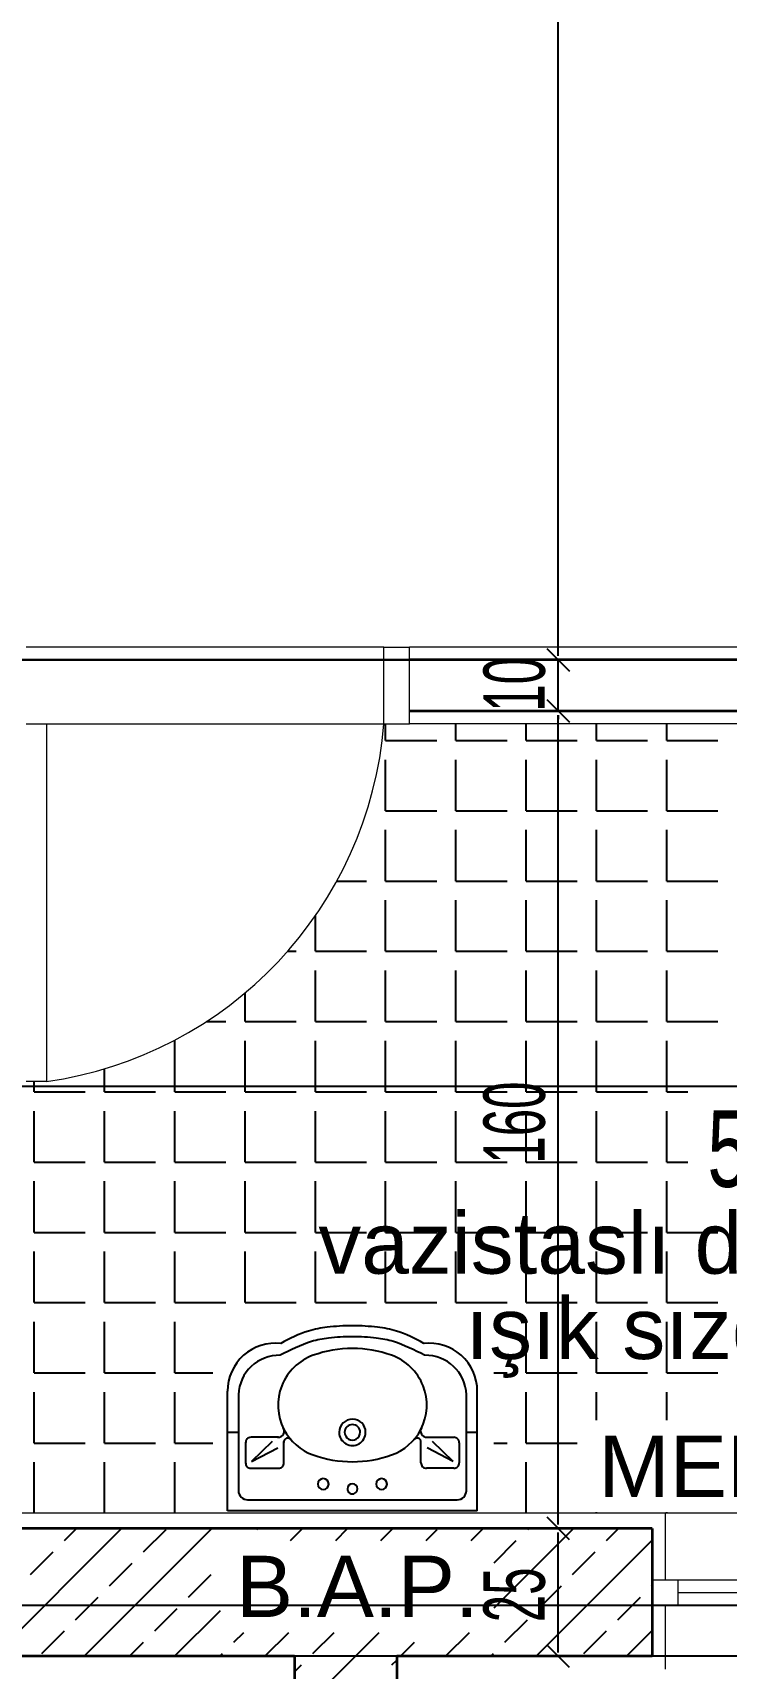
# Model space of a CAD drawing. Header units: inches. Extents: x -7543 to -822, y 102837 to 190349.
# Drawn here: x -836.29086 to -836.2773, y 102837.18519 to 102837.2172 of the extents above; entities that cross this region are included whole.
import ezdxf

# ---------------------------------------------------------------- set-up
doc = ezdxf.new("R2010")
doc.units = ezdxf.units.IN
doc.header["$MEASUREMENT"] = 0
doc.linetypes.add('DASHDOTX2', pattern=[2, 1, -0.5, 0, -0.5])
doc.layers.get('Defpoints').update_dxf_attribs({"lineweight": 25})
for name, color, linetype, lineweight in [('AKS', 1, 'Continuous', 25), ('ICOL', 55, 'Continuous', 25), ('SIVA', 150, 'Continuous', 15), ('TARAMA', 8, 'Continuous', 25), ('YAZI', 7, 'Continuous', 25)]:
    doc.layers.add(name, color=color, linetype=linetype, lineweight=lineweight)
for name, color, linetype, lineweight, true_color in [('DUVAR', 7, 'Continuous', 35, 0xfc4642), ('KAPI', 7, 'Continuous', 18, 0xffb360), ('PENCERE', 7, 'Continuous', 18, 0xffb360), ('TEFRİŞ', 7, 'Continuous', 25, 0x78462c)]:
    doc.layers.add(name, color=color, linetype=linetype, lineweight=lineweight, true_color=true_color)
doc.styles.add('arıal', font='arial.ttf', dxfattribs={"width": 0.7})
doc.styles.add('OLCU', font='tromand.shx', dxfattribs={"width": 0.6, "height": 12})
doc.styles.add('style5', font='arial.ttf', dxfattribs={"height": 1.25})
doc.styles.add('TURKCE', font='arial.ttf')

msp = doc.modelspace()

# ---------------------------------------------------------------- linework, layer by layer
at = {"layer": 'AKS', "linetype": 'DASHDOTX2', "ltscale": 10}
for p, q in [((-836.367170170194, 102837.2049247682), (-836.1191146139665, 102837.2049247682)), ((-836.3669957154596, 102837.1864247682), (-836.1191146139665, 102837.1864247682))]:
    msp.add_line(p, q, dxfattribs=at)
at = {"layer": 'Defpoints'}
for p, q in [((-836.2634936090788, 102837.2049247682), (-836.2924936090786, 102837.2049247682)), ((-836.1609936090792, 102837.1854247682), (-836.335993609079, 102837.1854247682))]:
    msp.add_line(p, q, dxfattribs=at)
at = {"layer": 'DUVAR'}
for p, q in [((-836.2634936090791, 102837.2049247682), (-836.2834936090786, 102837.2049247682)), ((-836.2634936090791, 102837.2039247682), (-836.2834936090786, 102837.2039247682)), ((-836.2787436090788, 102837.1879247682), (-836.2924936090786, 102837.1879247682)), ((-836.2787436090788, 102837.1879247682), (-836.2787436090788, 102837.1854247682)), ((-836.2857436090787, 102837.1854247682), (-836.3334936090789, 102837.1854247682)), ((-836.2857436090787, 102837.1854247682), (-836.2857436090787, 102837.1774247682)), ((-836.2787436090788, 102837.1854247682), (-836.2837436090788, 102837.1854247682)), ((-836.2837436090788, 102837.1854247682), (-836.2837436090788, 102837.1794247682))]:
    msp.add_line(p, q, dxfattribs=at)
at = {"layer": 'ICOL'}
for p, q in [((-836.2805829524622, 102837.2050027682), (-836.2805829524622, 102837.2540967682)), ((-836.2803489524622, 102837.2049247682), (-836.2825329524621, 102837.2049247682)), ((-836.2808169524621, 102837.2049247682), (-836.2786329524622, 102837.2049247682)), ((-836.2803623351465, 102837.2047041508), (-836.2808035697778, 102837.2051453855)), ((-836.2808035697778, 102837.2051453855), (-836.2803623351465, 102837.2047041508)), ((-836.2805829524622, 102837.2050027682), (-836.2805829524622, 102837.2050807682)), ((-836.2805829524622, 102837.2039247682), (-836.2805829524622, 102837.2049247682)), ((-836.2808035697778, 102837.2041453855), (-836.2803623351465, 102837.2037041508)), ((-836.2803623351465, 102837.2037041508), (-836.2808035697778, 102837.2041453855)), ((-836.2803489524622, 102837.2039247682), (-836.2825329524621, 102837.2039247682)), ((-836.2808169524621, 102837.2039247682), (-836.2786329524622, 102837.2039247682)), ((-836.2805829524622, 102837.1880027682), (-836.2805829524622, 102837.2038467682)), ((-836.2805829524622, 102837.2038467682), (-836.2805829524622, 102837.2037687682)), ((-836.2600716090789, 102837.196574318), (-836.2924156090786, 102837.196574318)), ((-836.2803489524622, 102837.1879247682), (-836.2825329524621, 102837.1879247682)), ((-836.2803489524622, 102837.1879247682), (-836.2825329524621, 102837.1879247682)), ((-836.2803623351465, 102837.1877041509), (-836.2808035697778, 102837.1881453855)), ((-836.2803623351465, 102837.1877041509), (-836.2808035697778, 102837.1881453855)), ((-836.2805829524622, 102837.1855027682), (-836.2805829524622, 102837.1878467682)), ((-836.2803489524622, 102837.1854247682), (-836.2825329524621, 102837.1854247682)), ((-836.2803623351465, 102837.1852041509), (-836.2808035697778, 102837.1856453855))]:
    msp.add_line(p, q, dxfattribs=at)
at = {"layer": 'KAPI'}
for p, q in [((-836.2839936090786, 102837.2051747682), (-836.2909936090787, 102837.2051747682)), ((-836.2839936090786, 102837.2036747682), (-836.2839936090786, 102837.2051747682)), ((-836.2839936090786, 102837.2051747682), (-836.2834936090787, 102837.2051747682)), ((-836.2834936090786, 102837.2036747682), (-836.2834936090786, 102837.2051747682)), ((-836.2909936090787, 102837.2036747682), (-836.2905936090787, 102837.2036747682)), ((-836.2905936090787, 102837.2036747682), (-836.2905936090788, 102837.1966747682)), ((-836.2905936090787, 102837.2036747682), (-836.2839936090786, 102837.2036747682)), ((-836.2839936090786, 102837.2036747682), (-836.2834936090786, 102837.2036747682)), ((-836.2905936090788, 102837.1966747682), (-836.2909936090788, 102837.1966747682))]:
    msp.add_line(p, q, dxfattribs=at)
msp.add_arc((-836.2916686090787, 102837.2042997682), 0.007700405833446286, 278.0248760933775, 355.3444926848718, dxfattribs=at)
at = {"layer": 'PENCERE'}
for p, q in [((-836.2787436090788, 102837.1869247682), (-836.2737436090788, 102837.1869247682)), ((-836.2782436090788, 102837.1869247682), (-836.2782436090788, 102837.1864247682)), ((-836.2782436090788, 102837.1866747682), (-836.2742436090788, 102837.1866747682)), ((-836.2787436090788, 102837.1864247682), (-836.2737436090788, 102837.1864247682))]:
    msp.add_line(p, q, dxfattribs=at)
at = {"layer": 'SIVA'}
for p, q in [((-836.263743609079, 102837.2051747682), (-836.2834936090786, 102837.2051747682)), ((-836.2602936090789, 102837.2036747682), (-836.2834936090786, 102837.2036747682)), ((-836.2602936090789, 102837.1882247682), (-836.2922436090787, 102837.1882247682)), ((-836.2784936090787, 102837.1882247682), (-836.2784936090787, 102837.1869247682)), ((-836.2784936090787, 102837.1864247682), (-836.2784936090787, 102837.1851747682))]:
    msp.add_line(p, q, dxfattribs=at)
at = {"layer": 'TARAMA'}
for p, q in [((-836.2839606678891, 102837.2033471982), (-836.2839606678891, 102837.2036747682)), ((-836.2825856678891, 102837.2033471982), (-836.2825856678891, 102837.2036747682)), ((-836.2812106678891, 102837.2033471982), (-836.2812106678891, 102837.2036747682)), ((-836.2798356678891, 102837.2033471982), (-836.2798356678891, 102837.2036747682)), ((-836.278460667889, 102837.2033471982), (-836.278460667889, 102837.2036747682)), ((-836.2839606678891, 102837.2033471982), (-836.282960667889, 102837.2033471982)), ((-836.2825856678891, 102837.2033471982), (-836.2815856678891, 102837.2033471982)), ((-836.2812106678891, 102837.2033471982), (-836.280210667889, 102837.2033471982)), ((-836.2798356678891, 102837.2033471982), (-836.2788356678891, 102837.2033471982)), ((-836.278460667889, 102837.2033471982), (-836.277460667889, 102837.2033471982)), ((-836.2839606678891, 102837.2019721982), (-836.2839606678891, 102837.2029721982)), ((-836.2825856678891, 102837.2019721982), (-836.2825856678891, 102837.2029721982)), ((-836.2812106678891, 102837.2019721982), (-836.2812106678891, 102837.2029721982)), ((-836.2798356678891, 102837.2019721982), (-836.2798356678891, 102837.2029721982)), ((-836.278460667889, 102837.2019721982), (-836.278460667889, 102837.2029721982)), ((-836.2839606678891, 102837.2019721982), (-836.282960667889, 102837.2019721982)), ((-836.2825856678891, 102837.2019721982), (-836.2815856678891, 102837.2019721982)), ((-836.2812106678891, 102837.2019721982), (-836.280210667889, 102837.2019721982)), ((-836.2798356678891, 102837.2019721982), (-836.2788356678891, 102837.2019721982)), ((-836.278460667889, 102837.2019721982), (-836.277460667889, 102837.2019721982)), ((-836.2839606678891, 102837.2005971982), (-836.2839606678891, 102837.2015971982)), ((-836.2825856678891, 102837.2005971982), (-836.2825856678891, 102837.2015971982)), ((-836.2812106678891, 102837.2005971982), (-836.2812106678891, 102837.2015971982)), ((-836.2798356678891, 102837.2005971982), (-836.2798356678891, 102837.2015971982)), ((-836.278460667889, 102837.2005971982), (-836.278460667889, 102837.2015971982)), ((-836.2849167777852, 102837.2005971982), (-836.2843356678891, 102837.2005971982)), ((-836.2839606678891, 102837.2005971982), (-836.282960667889, 102837.2005971982)), ((-836.2825856678891, 102837.2005971982), (-836.2815856678891, 102837.2005971982)), ((-836.2812106678891, 102837.2005971982), (-836.280210667889, 102837.2005971982)), ((-836.2798356678891, 102837.2005971982), (-836.2788356678891, 102837.2005971982)), ((-836.278460667889, 102837.2005971982), (-836.277460667889, 102837.2005971982)), ((-836.2839606678891, 102837.1992221982), (-836.2839606678891, 102837.2002221982)), ((-836.2825856678891, 102837.1992221982), (-836.2825856678891, 102837.2002221982)), ((-836.2812106678891, 102837.1992221982), (-836.2812106678891, 102837.2002221982)), ((-836.2798356678891, 102837.1992221982), (-836.2798356678891, 102837.2002221982)), ((-836.278460667889, 102837.1992221982), (-836.278460667889, 102837.2002221982)), ((-836.2853356678891, 102837.1992221982), (-836.2853356678891, 102837.1999191169)), ((-836.2858794352626, 102837.1992221982), (-836.2857106678891, 102837.1992221982)), ((-836.2853356678891, 102837.1992221982), (-836.2843356678891, 102837.1992221982)), ((-836.2839606678891, 102837.1992221982), (-836.282960667889, 102837.1992221982)), ((-836.2825856678891, 102837.1992221982), (-836.2815856678891, 102837.1992221982)), ((-836.2812106678891, 102837.1992221982), (-836.280210667889, 102837.1992221982)), ((-836.2798356678891, 102837.1992221982), (-836.2788356678891, 102837.1992221982)), ((-836.278460667889, 102837.1992221982), (-836.277460667889, 102837.1992221982)), ((-836.2853356678891, 102837.1978471982), (-836.2853356678891, 102837.1988471982)), ((-836.2839606678891, 102837.1978471982), (-836.2839606678891, 102837.1988471982)), ((-836.2825856678891, 102837.1978471982), (-836.2825856678891, 102837.1988471982)), ((-836.2812106678891, 102837.1978471982), (-836.2812106678891, 102837.1988471982)), ((-836.2798356678891, 102837.1978471982), (-836.2798356678891, 102837.1988471982)), ((-836.278460667889, 102837.1978471982), (-836.278460667889, 102837.1988471982)), ((-836.2867106678891, 102837.1978471982), (-836.2867106678891, 102837.1984078187)), ((-836.2874661584688, 102837.1978471982), (-836.2870856678891, 102837.1978471982)), ((-836.2867106678891, 102837.1978471982), (-836.2857106678891, 102837.1978471982)), ((-836.2853356678891, 102837.1978471982), (-836.2843356678891, 102837.1978471982)), ((-836.2839606678891, 102837.1978471982), (-836.282960667889, 102837.1978471982)), ((-836.2825856678891, 102837.1978471982), (-836.2815856678891, 102837.1978471982)), ((-836.2812106678891, 102837.1978471982), (-836.280210667889, 102837.1978471982)), ((-836.2798356678891, 102837.1978471982), (-836.2788356678891, 102837.1978471982)), ((-836.278460667889, 102837.1978471982), (-836.277460667889, 102837.1978471982)), ((-836.288085667889, 102837.1964721982), (-836.288085667889, 102837.1974721982)), ((-836.2867106678891, 102837.1964721982), (-836.2867106678891, 102837.1974721982)), ((-836.2853356678891, 102837.1964721982), (-836.2853356678891, 102837.1974721982)), ((-836.2839606678891, 102837.1964721982), (-836.2839606678891, 102837.1974721982)), ((-836.2825856678891, 102837.1964721982), (-836.2825856678891, 102837.1974721982)), ((-836.2812106678891, 102837.1964721982), (-836.2812106678891, 102837.1974721982)), ((-836.2798356678891, 102837.1964721982), (-836.2798356678891, 102837.1974721982)), ((-836.278460667889, 102837.1964721982), (-836.278460667889, 102837.1974721982)), ((-836.2894606678891, 102837.1964721982), (-836.2894606678891, 102837.1969226925)), ((-836.290835667889, 102837.1964721982), (-836.290835667889, 102837.1966747682)), ((-836.290835667889, 102837.1964721982), (-836.2898356678891, 102837.1964721982)), ((-836.2894606678891, 102837.1964721982), (-836.2884606678891, 102837.1964721982)), ((-836.288085667889, 102837.1964721982), (-836.2870856678891, 102837.1964721982)), ((-836.2867106678891, 102837.1964721982), (-836.2857106678891, 102837.1964721982)), ((-836.2853356678891, 102837.1964721982), (-836.2843356678891, 102837.1964721982)), ((-836.2839606678891, 102837.1964721982), (-836.282960667889, 102837.1964721982)), ((-836.2825856678891, 102837.1964721982), (-836.2815856678891, 102837.1964721982)), ((-836.2812106678891, 102837.1964721982), (-836.280210667889, 102837.1964721982)), ((-836.2798356678891, 102837.1964721982), (-836.2788356678891, 102837.1964721982)), ((-836.278460667889, 102837.1964721982), (-836.2780491562188, 102837.1964721982)), ((-836.290835667889, 102837.1950971982), (-836.290835667889, 102837.1960971982)), ((-836.2894606678891, 102837.1950971982), (-836.2894606678891, 102837.1960971982)), ((-836.288085667889, 102837.1950971982), (-836.288085667889, 102837.1960971982)), ((-836.2867106678891, 102837.1950971982), (-836.2867106678891, 102837.1960971982)), ((-836.2853356678891, 102837.1950971982), (-836.2853356678891, 102837.1960971982)), ((-836.2839606678891, 102837.1950971982), (-836.2839606678891, 102837.1960971982)), ((-836.2825856678891, 102837.1950971982), (-836.2825856678891, 102837.1960971982)), ((-836.2812106678891, 102837.1950971982), (-836.2812106678891, 102837.1960971982)), ((-836.2798356678891, 102837.1950971982), (-836.2798356678891, 102837.1960971982)), ((-836.278460667889, 102837.1950971982), (-836.278460667889, 102837.1960971982)), ((-836.290835667889, 102837.1950971982), (-836.2898356678891, 102837.1950971982)), ((-836.2894606678891, 102837.1950971982), (-836.2884606678891, 102837.1950971982)), ((-836.288085667889, 102837.1950971982), (-836.2870856678891, 102837.1950971982)), ((-836.2867106678891, 102837.1950971982), (-836.2857106678891, 102837.1950971982)), ((-836.2853356678891, 102837.1950971982), (-836.2843356678891, 102837.1950971982)), ((-836.2839606678891, 102837.1950971982), (-836.282960667889, 102837.1950971982)), ((-836.2825856678891, 102837.1950971982), (-836.2815856678891, 102837.1950971982)), ((-836.2812106678891, 102837.1950971982), (-836.280210667889, 102837.1950971982)), ((-836.2798356678891, 102837.1950971982), (-836.2788356678891, 102837.1950971982)), ((-836.278460667889, 102837.1950971982), (-836.2780491562188, 102837.1950971982)), ((-836.290835667889, 102837.1937221982), (-836.290835667889, 102837.1947221982)), ((-836.2894606678891, 102837.1937221982), (-836.2894606678891, 102837.1947221982)), ((-836.288085667889, 102837.1937221982), (-836.288085667889, 102837.1947221982)), ((-836.2867106678891, 102837.1937221982), (-836.2867106678891, 102837.1947221982)), ((-836.2853356678891, 102837.1937221982), (-836.2853356678891, 102837.1947221982)), ((-836.2839606678891, 102837.1937221982), (-836.2839606678891, 102837.1947221982)), ((-836.2825856678891, 102837.1937221982), (-836.2825856678891, 102837.1947221982)), ((-836.2812106678891, 102837.1937221982), (-836.2812106678891, 102837.1947221982)), ((-836.2798356678891, 102837.1937221982), (-836.2798356678891, 102837.1947221982)), ((-836.278460667889, 102837.1937221982), (-836.278460667889, 102837.1947221982)), ((-836.290835667889, 102837.1937221982), (-836.2898356678891, 102837.1937221982)), ((-836.2894606678891, 102837.1937221982), (-836.2884606678891, 102837.1937221982)), ((-836.288085667889, 102837.1937221982), (-836.2870856678891, 102837.1937221982)), ((-836.2867106678891, 102837.1937221982), (-836.2857106678891, 102837.1937221982)), ((-836.2853356678891, 102837.1937221982), (-836.2843356678891, 102837.1937221982)), ((-836.2839606678891, 102837.1937221982), (-836.282960667889, 102837.1937221982)), ((-836.2825856678891, 102837.1937221982), (-836.2815856678891, 102837.1937221982)), ((-836.2812106678891, 102837.1937221982), (-836.280210667889, 102837.1937221982)), ((-836.2798356678891, 102837.1937221982), (-836.2788356678891, 102837.1937221982)), ((-836.278460667889, 102837.1937221982), (-836.277460667889, 102837.1937221982)), ((-836.290835667889, 102837.1923471982), (-836.290835667889, 102837.1933471982)), ((-836.2894606678891, 102837.1923471982), (-836.2894606678891, 102837.1933471982)), ((-836.288085667889, 102837.1923471982), (-836.288085667889, 102837.1933471982)), ((-836.2867106678891, 102837.1923471982), (-836.2867106678891, 102837.1933471982)), ((-836.2853356678891, 102837.1923471982), (-836.2853356678891, 102837.1933471982)), ((-836.2839606678891, 102837.1923471982), (-836.2839606678891, 102837.1933471982)), ((-836.2825856678891, 102837.1923471982), (-836.2825856678891, 102837.1933471982)), ((-836.2812106678891, 102837.1923471982), (-836.2812106678891, 102837.1933471982)), ((-836.2798356678891, 102837.1923471982), (-836.2798356678891, 102837.1933471982)), ((-836.278460667889, 102837.1923471982), (-836.278460667889, 102837.1933471982)), ((-836.290835667889, 102837.1923471982), (-836.2898356678891, 102837.1923471982)), ((-836.2894606678891, 102837.1923471982), (-836.2884606678891, 102837.1923471982)), ((-836.288085667889, 102837.1923471982), (-836.2870856678891, 102837.1923471982)), ((-836.2867106678891, 102837.1923471982), (-836.2857106678891, 102837.1923471982)), ((-836.2853356678891, 102837.1923471982), (-836.2843356678891, 102837.1923471982)), ((-836.2839606678891, 102837.1923471982), (-836.282960667889, 102837.1923471982)), ((-836.2825856678891, 102837.1923471982), (-836.2815856678891, 102837.1923471982)), ((-836.2812106678891, 102837.1923471982), (-836.280210667889, 102837.1923471982)), ((-836.2798356678891, 102837.1923471982), (-836.2788356678891, 102837.1923471982)), ((-836.278460667889, 102837.1923471982), (-836.277460667889, 102837.1923471982)), ((-836.290835667889, 102837.1909721982), (-836.290835667889, 102837.1919721982)), ((-836.2894606678891, 102837.1909721982), (-836.2894606678891, 102837.1919721982)), ((-836.288085667889, 102837.1909721982), (-836.288085667889, 102837.1919721982)), ((-836.2812106678891, 102837.1909721982), (-836.2812106678891, 102837.1919721982)), ((-836.2798356678891, 102837.1909721982), (-836.2798356678891, 102837.1919721982)), ((-836.278460667889, 102837.1909721982), (-836.278460667889, 102837.1919721982)), ((-836.290835667889, 102837.1909721982), (-836.2898356678891, 102837.1909721982)), ((-836.2894606678891, 102837.1909721982), (-836.2884606678891, 102837.1909721982)), ((-836.288085667889, 102837.1909721982), (-836.2873423102188, 102837.1909721982)), ((-836.2818428984042, 102837.1909721982), (-836.2815856678891, 102837.1909721982)), ((-836.2812106678891, 102837.1909721982), (-836.280210667889, 102837.1909721982)), ((-836.2798356678891, 102837.1909721982), (-836.2788356678891, 102837.1909721982)), ((-836.278460667889, 102837.1909721982), (-836.277460667889, 102837.1909721982)), ((-836.290835667889, 102837.1895971982), (-836.290835667889, 102837.1905971982)), ((-836.2894606678891, 102837.1895971982), (-836.2894606678891, 102837.1905971982)), ((-836.288085667889, 102837.1895971982), (-836.288085667889, 102837.1905971982)), ((-836.2812106678891, 102837.1895971982), (-836.2812106678891, 102837.1905971982)), ((-836.2798356678891, 102837.1900460056), (-836.2798356678891, 102837.1905971982)), ((-836.278460667889, 102837.1900460056), (-836.278460667889, 102837.1905971982)), ((-836.290835667889, 102837.1895971982), (-836.2898356678891, 102837.1895971982)), ((-836.2894606678891, 102837.1895971982), (-836.2884606678891, 102837.1895971982)), ((-836.288085667889, 102837.1895971982), (-836.2873423102188, 102837.1895971982)), ((-836.2818428984042, 102837.1895971982), (-836.2815856678891, 102837.1895971982)), ((-836.2812106678891, 102837.1895971982), (-836.280210667889, 102837.1895971982)), ((-836.290835667889, 102837.1882247682), (-836.290835667889, 102837.1892221982)), ((-836.2894606678891, 102837.1882247682), (-836.2894606678891, 102837.1892221982)), ((-836.288085667889, 102837.1882247682), (-836.288085667889, 102837.1892221982)), ((-836.2812106678891, 102837.1882247682), (-836.2812106678891, 102837.1892221982)), ((-836.2798356678891, 102837.1882247682), (-836.2798356678891, 102837.1882460056)), ((-836.278460667889, 102837.1882247682), (-836.278460667889, 102837.1882460056)), ((-836.2916255060521, 102837.1854247682), (-836.2891255060521, 102837.1879247682)), ((-836.2902455015721, 102837.1876886561), (-836.29000938953, 102837.1879247682)), ((-836.2898577390991, 102837.1854247682), (-836.2873577390991, 102837.1879247682)), ((-836.2864889967971, 102837.187909627), (-836.2864738556241, 102837.1879247682)), ((-836.2858208420301, 102837.1876938983), (-836.2855899721461, 102837.1879247682)), ((-836.2849369585551, 102837.1876938983), (-836.2847060886711, 102837.1879247682)), ((-836.2840530750772, 102837.1876938983), (-836.2838222051932, 102837.1879247682)), ((-836.2822853081242, 102837.1876938983), (-836.2820544382403, 102837.1879247682)), ((-836.2818381843528, 102837.1863732551), (-836.2802866712873, 102837.1879247682)), ((-836.2811856959382, 102837.187909627), (-836.2811705547653, 102837.1879247682)), ((-836.2796388998544, 102837.1876886561), (-836.2794027878123, 102837.1879247682)), ((-836.2886987054883, 102837.1874676853), (-836.28825676375, 102837.187909627)), ((-836.2831691916022, 102837.1876938983), (-836.2829534628912, 102837.187909627)), ((-836.2818381843528, 102837.1872571386), (-836.2814066668074, 102837.1876886561)), ((-836.2810189043342, 102837.1854247682), (-836.2787436090788, 102837.1877000634)), ((-836.2909084141795, 102837.1870257435), (-836.2904664724413, 102837.1874676853)), ((-836.2803018124617, 102837.1870257435), (-836.2798598707235, 102837.1874676853)), ((-836.2893616180957, 102837.1868047726), (-836.2889196763574, 102837.1872467144)), ((-836.2878148220118, 102837.1865838018), (-836.2873728802736, 102837.1870257435)), ((-836.2809647250691, 102837.1863628309), (-836.2805227833309, 102837.1868047726)), ((-836.2787550163779, 102837.1868047726), (-836.2787436090788, 102837.18681618)), ((-836.290024530703, 102837.18614186), (-836.2895825889648, 102837.1865838018)), ((-836.2884777346192, 102837.1859208892), (-836.2880357928809, 102837.1863628309)), ((-836.2880899721462, 102837.1854247682), (-836.2871898896734, 102837.1863248506)), ((-836.2794179289853, 102837.18614186), (-836.278975987247, 102837.1865838018)), ((-836.2816276376765, 102837.1856999183), (-836.2811856959382, 102837.18614186)), ((-836.2906874433104, 102837.1854789474), (-836.2902455015721, 102837.1859208892)), ((-836.2889738556241, 102837.1854247682), (-836.2886987054883, 102837.1856999183)), ((-836.2869309385353, 102837.1856999183), (-836.2867369585551, 102837.1858938983)), ((-836.2863222051932, 102837.1854247682), (-836.2858530750772, 102837.1858938983)), ((-836.2857436090787, 102837.1842355973), (-836.2840853081242, 102837.1858938983)), ((-836.2853841424514, 102837.1854789474), (-836.2849691916022, 102837.1858938983)), ((-836.2836705547652, 102837.1854247682), (-836.2833954046295, 102837.1856999183)), ((-836.2827866712872, 102837.1854247682), (-836.2823175411713, 102837.1858938983)), ((-836.2800808415926, 102837.1854789474), (-836.2796388998544, 102837.1859208892)), ((-836.2792511373814, 102837.1854247682), (-836.2787436090788, 102837.1859322965)), ((-836.2872060886712, 102837.1854247682), (-836.2871519094044, 102837.1854789474)), ((-836.2819027878122, 102837.1854247682), (-836.2818486085456, 102837.1854789474)), ((-836.2857436090787, 102837.1851194808), (-836.2856051133206, 102837.1852579766)), ((-836.2838373463677, 102837.1852579766), (-836.2837436090788, 102837.1853517139))]:
    msp.add_line(p, q, dxfattribs=at)
at = {"layer": 'TEFRİŞ'}
for p, q in [((-836.2870539918022, 102837.1882739867), (-836.2870539918022, 102837.1906151759)), ((-836.2868397918022, 102837.190543776), (-836.2868397918022, 102837.1886666868)), ((-836.2823811390027, 102837.1886666868), (-836.2823811390027, 102837.190543776)), ((-836.2821669390028, 102837.1882739867), (-836.2821669390028, 102837.1906151759)), ((-836.2870347138022, 102837.1898123796), (-836.2868205138022, 102837.1898123796)), ((-836.2867007718023, 102837.1896047483), (-836.2867007718023, 102837.1892120484)), ((-836.2860553158023, 102837.1897118483), (-836.2865936718023, 102837.1897118483)), ((-836.2861780146023, 102837.18962973), (-836.2865823486022, 102837.1892362908)), ((-836.2859510718023, 102837.1892120484), (-836.2859510718023, 102837.1896272603)), ((-836.2832698674026, 102837.1892120484), (-836.2832698674026, 102837.1896272603)), ((-836.2831656234026, 102837.1897118483), (-836.2826272674026, 102837.1897118483)), ((-836.2826385822027, 102837.1892362908), (-836.2830429246027, 102837.18962973)), ((-836.2825201674027, 102837.1896047483), (-836.2825201674027, 102837.1892120484)), ((-836.2823811390027, 102837.1898123796), (-836.2821669390028, 102837.1898123796)), ((-836.2865823486022, 102837.1892362908), (-836.2860716118023, 102837.1895021255)), ((-836.2826385822027, 102837.1892362908), (-836.2831493274026, 102837.1895021255)), ((-836.2865936718023, 102837.1891049484), (-836.2860581718023, 102837.1891049484)), ((-836.2826272674026, 102837.1891049484), (-836.2831627674026, 102837.1891049484)), ((-836.2821669390028, 102837.1882739867), (-836.2870539918022, 102837.1882739867)), ((-836.2866612918023, 102837.1884881867), (-836.2825596390027, 102837.1884881867))]:
    msp.add_line(p, q, dxfattribs=at)
for centre, major_axis, ratio, start_param, end_param in [((-836.2845840054025, 102837.1891138272), (-0.001994342350316104, 0.001994342350316104), 0.9999999999693595, -0.4657279162485595, -0.2561361260418071), ((-836.2848288318024, 102837.1895545331), (0.001645438611155233, 0.001645438611155232), 0.9999999999846771, 0.9036354761158936, 1.064690061243888), ((-836.2846161018025, 102837.1877637455), (0.002920620272533521, 0.002920620272533521), 0.9999999999880135, 0.7853981634034416, 0.9036354761142426), ((-836.2846161018025, 102837.1877637455), (0.002920619307348493, 0.002920619307348492), 0.9999999994039607, 0.7840335605665849, 0.7853981636954679), ((-836.2846048290024, 102837.1877637455), (-0.002920619307424371, 0.002920619307424371), 0.9999999994042511, -0.7853981636953228, -0.784033560566616), ((-836.2846048290024, 102837.1877637455), (-0.002920620272528733, 0.002920620272528733), 0.9999999999883612, -0.9036354761140734, -0.7853981634032676), ((-836.2843920990025, 102837.1895545331), (-0.001645438611166001, 0.001645438611166001), 0.9999999999809903, -1.064690061245451, -0.9036354761176856), ((-836.2846369338025, 102837.1891138272), (0.001994342350313544, 0.001994342350313544), 0.999999999962262, 0.2561361260437695, 0.4657279162516521), ((-836.2861141746023, 102837.1906145543), (-0.0006645511151590078, 0.0006645511151590078), 0.9999999999988677, -0.89858800136598, 0.7847358807581779), ((-836.2839493854026, 102837.1874281068), (0.00311614915679142, 0.00311614915679142), 0.9999999999690112, 1.123534657280158, 1.274981885556639), ((-836.2858197798023, 102837.1912764743), (0.0002338339906094865, 0.0002338339906094864), 0.9999999974024361, 1.390982960712664, 1.419244937592824), ((-836.2848288318024, 102837.1895545331), (-0.001493976338539317, 0.001493976338539317), 0.9999999999675986, -0.6671608507022053, -0.5061062655710635), ((-836.2846104654025, 102837.1891643699), (-0.001615597573559508, 0.001615597573559508), 0.9999999999998309, -1.127361797798363, -0.4434345289963644), ((-836.2846161018025, 102837.1877637455), (0.002769157999989178, 0.002769157999989178), 0.9999999999917556, 0.7853981634015704, 0.9036354761124195), ((-836.2846161018025, 102837.1877637455), (-0.002769158874044734, 0.002769158874044735), 0.9999999990606765, -0.7868373972747263, -0.78539816386711), ((-836.2846048290024, 102837.1877637455), (0.002769158874521663, 0.002769158874521663), 0.9999999990601128, 0.7853981638673917, 0.7868373972750081), ((-836.2846048290024, 102837.1877637455), (-0.002769157999989232, 0.002769157999989233), 0.9999999999917516, -0.9036354761124215, -0.7853981634015725), ((-836.2843920990025, 102837.1895545331), (0.001493976338544018, 0.001493976338544018), 0.999999999971662, 0.5061062655693406, 0.6671608507002301), ((-836.2852715538024, 102837.1874281068), (-0.003116149156791377, 0.003116149156791377), 0.9999999999691391, -1.274981885556749, -1.123534657280264), ((-836.2834011594026, 102837.1912764743), (-0.0002338339913499869, 0.0002338339913499869), 0.9999999943319137, -1.419244938052847, -1.390982961252961), ((-836.2831067646026, 102837.1906145543), (0.0006645511151593821, 0.0006645511151593819), 0.9999999999984619, 5.498449426421204, 7.181773308544995), ((-836.2860396078023, 102837.1905168792), (0.0005661422158979314, 0.0005661422158979314), 0.9999999999998905, 0.7631153703059088, 2.322593149627862), ((-836.2850294742025, 102837.1903415207), (-0.0007320676505210518, 0.0007320676505210518), 0.9999999999995804, -0.443434528997348, 1.262475484531708), ((-836.2859554566023, 102837.1912215468), (-8.237171743944402e-05, 8.237171743944402e-05), 0.9999999899057834, -0.1798133683253862, -0.1515513911020492), ((-836.2841914650026, 102837.1903415207), (0.0007320676505214845, 0.0007320676505214845), 0.9999999999987615, 5.020709822647642, 6.72661983617659), ((-836.2831813314026, 102837.1905168792), (0.0005661422158982227, 0.0005661422158982226), 0.999999999998827, 5.531388484345982, 7.090866263668306), ((-836.2832654826026, 102837.1912215468), (-8.237171806356522e-05, 8.237171806356522e-05), 0.9999999929180636, -1.419244938261275, -1.390982961497003), ((-836.2860621786024, 102837.1898302296), (8.384476231086953e-05, 8.38447623108695e-05), 0.999999999984763, 3.827187008614434, 6.143944894284), ((-836.2850294742025, 102837.1903415207), (0.0007320676505214528, 0.0007320676505214528), 0.9999999999939181, 2.833271811324725, 3.585027182589336), ((-836.2846104654025, 102837.1898090867), (-0.0001830139427813817, 0.0001830139427813817), 0.9999999999973452, 3.926990816988569, 7.068583470578362), ((-836.2846104654025, 102837.1898090867), (-0.0001072828065210343, 0.0001072828065210343), 0.9999999999888974, 3.926990816992793, 7.068583470582586), ((-836.2841914650026, 102837.1903415207), (-0.0007320676505214392, 0.0007320676505214392), 0.9999999999948307, 2.698158124591266, 3.449913495854598), ((-836.2831587606026, 102837.1898302296), (-8.384476231082253e-05, 8.384476231082256e-05), 0.9999999999902076, 0.1392404128948377, 2.45599829856782), ((-836.2865936718023, 102837.1896047483), (-7.57311362613109e-05, 7.573113626131092e-05), 0.9999999999906581, -0.7853981634021193, 0.7853981634021192), ((-836.2858736658023, 102837.1896182052), (5.51144481087471e-05, 5.511444810874707e-05), 0.9999999999628143, 6.013125904400124, 8.755825232914601), ((-836.2846104654025, 102837.1898090867), (0.0001830139427827899, 0.0001830139427827899), 0.9999999999960114, 2.35619449019035, 5.497787143780144), ((-836.2846104654025, 102837.1898090867), (-0.000107282806521539, 0.000107282806521539), 0.9999999999986712, 0.7853981633981126, 3.926990816987906), ((-836.2833472734026, 102837.1896182052), (-5.511444810777739e-05, 5.511444810777739e-05), 0.999999999998601, 3.810545381428245, 6.553244709945247), ((-836.2826272674026, 102837.1896047483), (7.573113626131093e-05, 7.573113626131093e-05), 0.9999999999838642, 5.49778714377407, 7.068583470585102), ((-836.2865936718023, 102837.1892120484), (7.57311362613109e-05, 7.57311362613109e-05), 0.9999999999906583, 2.356194490187674, 3.926990816991912), ((-836.2860581718023, 102837.1892120484), (-7.573113626131093e-05, 7.573113626131093e-05), 0.9999999999838646, 2.356194490184277, 3.92699081699531), ((-836.2846104654025, 102837.1915186715), (0.001615597573559509, 0.001615597573559507), 0.9999999999998307, 3.585027182586157, 4.268954451388156), ((-836.2831627674026, 102837.1892120484), (7.57311362613109e-05, 7.57311362613109e-05), 0.9999999999906583, 2.356194490187674, 3.926990816991912), ((-836.2826272674026, 102837.1892120484), (-7.573113626131093e-05, 7.573113626131093e-05), 0.9999999999838646, 2.356194490184277, 3.92699081699531), ((-836.2851816654024, 102837.1887950472), (-7.573113626183332e-05, 7.573113626183332e-05), 0.9999999999768623, -0.7853981634090171, 2.356194490180776), ((-836.2851816654024, 102837.1887950472), (7.57311362617055e-05, 7.573113626170548e-05), 0.999999999973444, 3.926990817000519, 7.068583470590312), ((-836.2840392654025, 102837.1887950472), (-7.573113626183332e-05, 7.573113626183332e-05), 0.9999999999768623, -0.7853981634090171, 2.356194490180776), ((-836.2840392654025, 102837.1887950472), (7.573113626183164e-05, 7.573113626183164e-05), 0.9999999999769057, 3.926990816998789, 7.068583470588582), ((-836.2866612918023, 102837.1886666868), (-0.0001262185604361373, 0.0001262185604361373), 0.999999999983566, 0.7853981634056653, 2.356194490184128), ((-836.2866612918023, 102837.1886666868), (-0.0001262185604361373, 0.0001262185604361373), 0.999999999983566, 0.7853981634056653, 2.356194490184128), ((-836.2846101882025, 102837.1887020844), (-6.941723838983224e-05, 6.941723838983224e-05), 0.9999999999999798, 3.926990816987251, 7.068583470577044), ((-836.2846101882025, 102837.1887020844), (6.94172383912873e-05, 6.941723839128726e-05), 0.9999999999951159, 2.356194490189903, 5.497787143779696), ((-836.2825596390027, 102837.1886666868), (0.000126218560436501, 0.000126218560436501), 0.9999999999778016, 3.926990816998341, 5.497787143771038)]:
    msp.add_ellipse(centre, major_axis=major_axis, ratio=ratio, start_param=start_param, end_param=end_param, dxfattribs=at)

# ---------------------------------------------------------------- texts
at = {"layer": 'ICOL', "style": 'OLCU', "width": 0.6}
for s, p in [('10', (-836.2808469524622, 102837.2039104825)), ('160', (-836.2808469524622, 102837.1950676253)), ('25', (-836.2808469524622, 102837.186091911))]:
    msp.add_text(s, height=0.0012, rotation=90, dxfattribs=at).set_placement(p)
at = {"layer": 'PENCERE'}
for s, height, style, p in [('vazistaslı demir pencere', 0.0012, 'style5', (-836.285276114783, 102837.1929135979)), ('ışık sızdırmaz ', 0.0012, 'style5', (-836.2824010024628, 102837.1912437948)), ('MENFEZ', 0.001200000000000001, 'TURKCE', (-836.2797978472138, 102837.1885460056))]:
    msp.add_text(s, height=height, dxfattribs=dict(at, style=style)).set_placement(p)
at = {"layer": 'YAZI', "style": 'arıal', "width": 0.7}
msp.add_text('5.20 m2', height=0.0015, dxfattribs=at).set_placement((-836.277666226478, 102837.194611272, -0.005841999999999999))
at = {"layer": 'YAZI', "style": 'TURKCE'}
msp.add_text('B.A.P.', height=0.001200000000000001, dxfattribs=at).set_placement((-836.2868898896734, 102837.1861938983))

doc.saveas('drawing.dxf')
